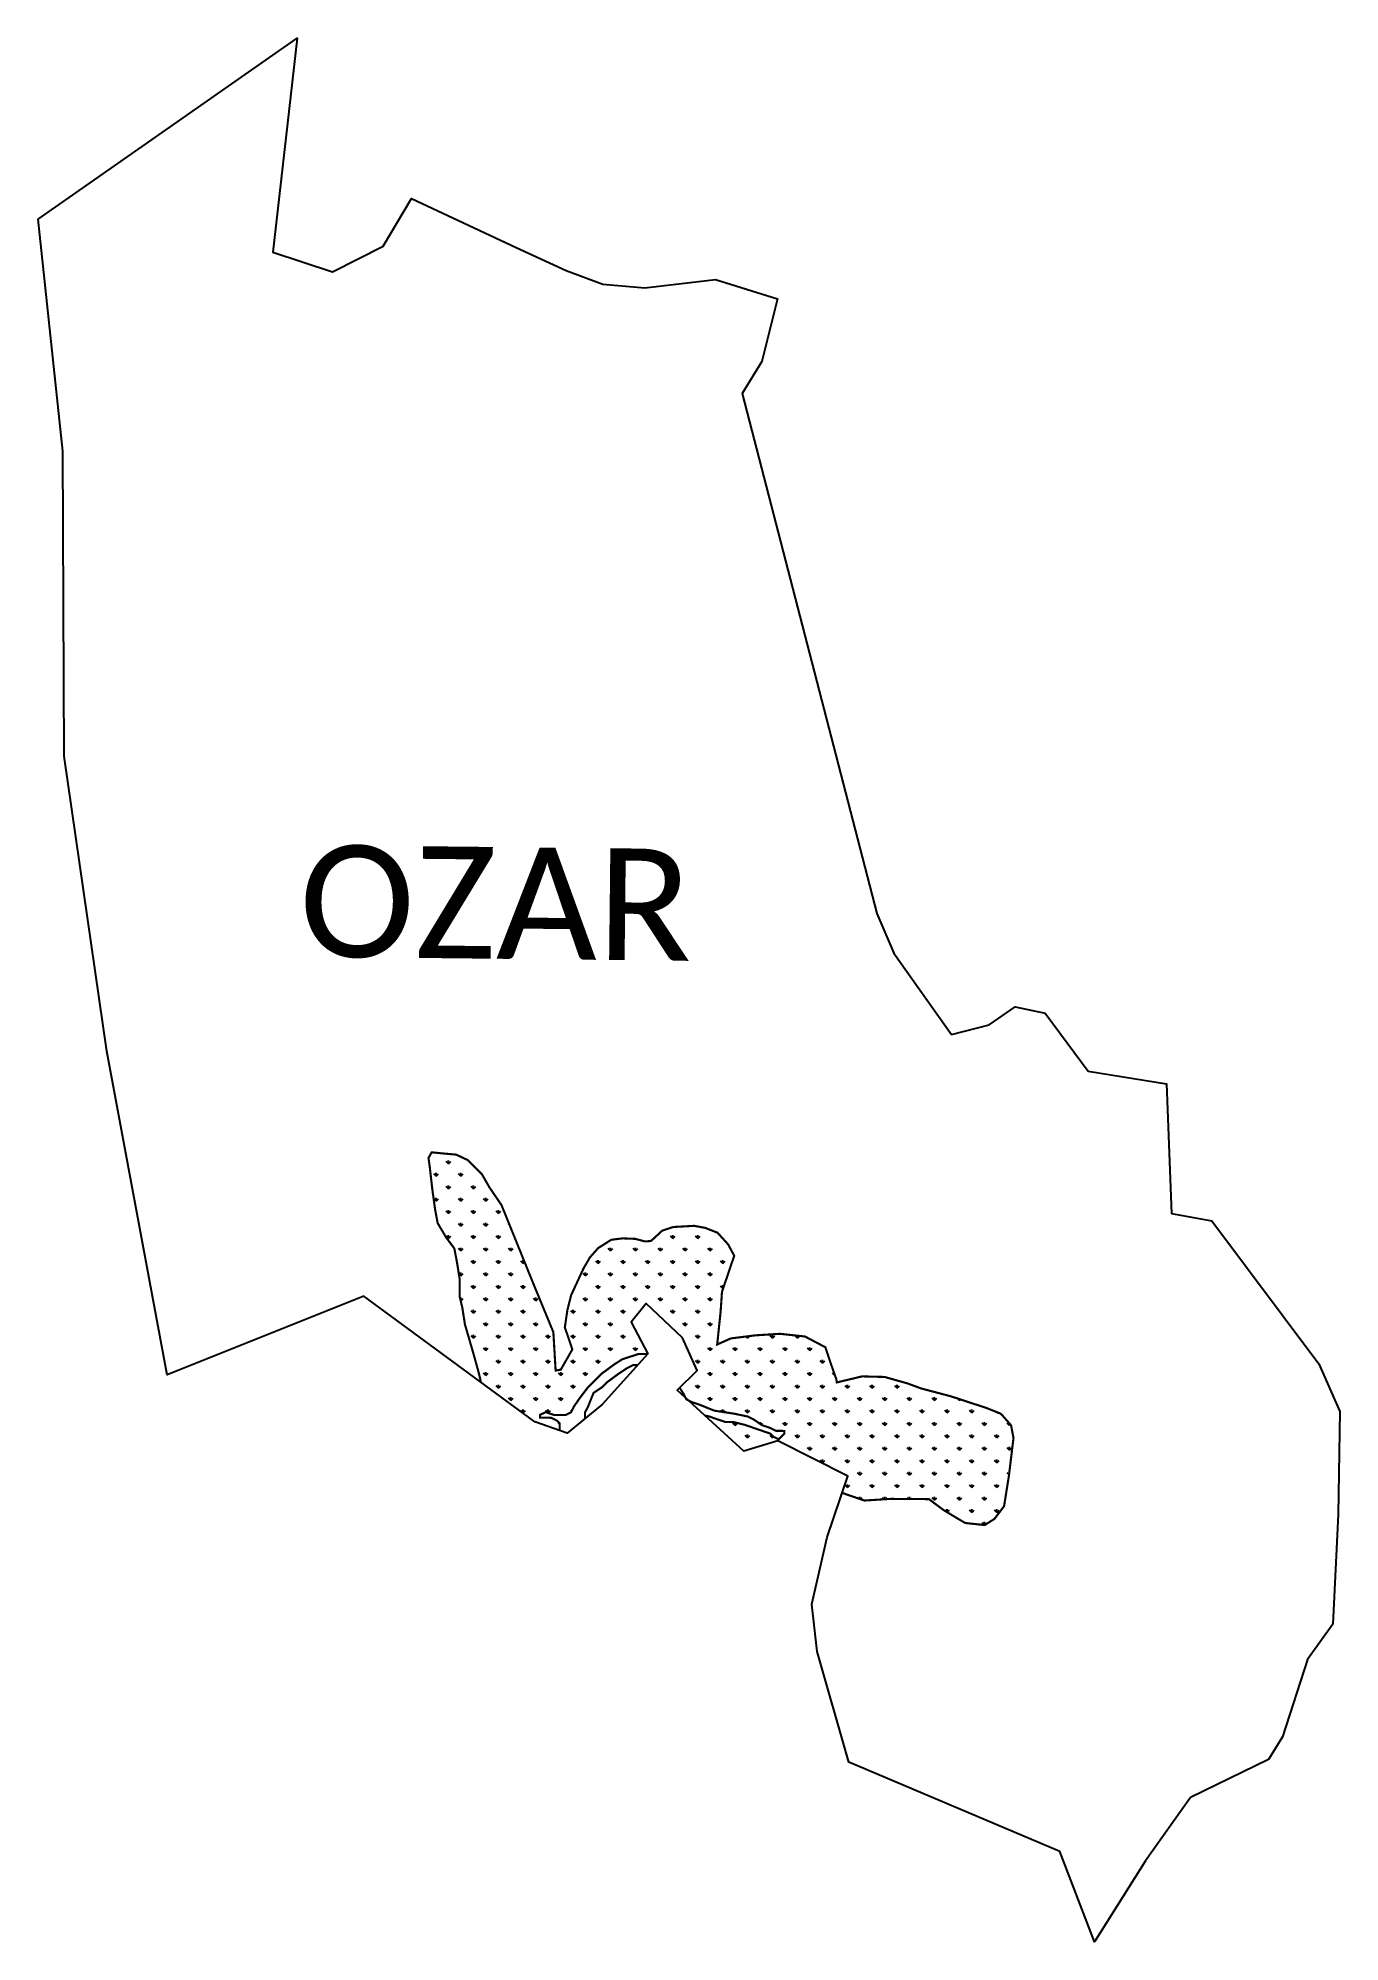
# Model space of a CAD drawing. Header units: metres. Extents: x 335522 to 337398, y 1779555 to 1782300.
import ezdxf

# ---------------------------------------------------------------- set-up
doc = ezdxf.new("R2010")
doc.units = ezdxf.units.M
doc.layers.add('MANGROOVES', color=112, linetype='Continuous')
doc.layers.add('VILLAGE NAME', color=250, linetype='Continuous')

msp = doc.modelspace()

# ---------------------------------------------------------------- hatches: boundary and pattern name
at = {"layer": 'MANGROOVES'}
h = msp.add_hatch(dxfattribs=at)
h.set_pattern_fill('GRASS', color=256)
h.paths.add_polyline_path([(336235, 1780504.9), (336189.4, 1780617.5), (336171.8, 1780643.4), (336161.3, 1780661.8), (336140.6, 1780682.5), (336124, 1780690.3), (336106.8, 1780691.8), (336088.7, 1780693.6), (336084.2, 1780685.4), (336086, 1780672.6), (336089.7, 1780640.2), (336093.6, 1780611.8), (336097.4, 1780591.5), (336109.4, 1780571.2), (336121.4, 1780554.9), (336125.3, 1780534.6), (336129.2, 1780510.3), (336129, 1780486), (336132.9, 1780469.8), (336136.7, 1780445.4), (336148.5, 1780404.9), (336156.4, 1780376.5), (336159.7, 1780362.5), (336237.6, 1780305.2), (336273.1, 1780292.5), (336273.2, 1780302.6), (336269.2, 1780306.7), (336261.1, 1780310.8), (336244.9, 1780311), (336244.9, 1780315), (336253.1, 1780319), (336265.2, 1780314.8), (336281.4, 1780314.7), (336289.5, 1780318.7), (336293.6, 1780326.8), (336301.8, 1780338.8), (336314.1, 1780354.9), (336326.3, 1780367), (336334.5, 1780375), (336350.8, 1780387), (336363, 1780395), (336375.2, 1780399), (336387.3, 1780402.9), (336399.5, 1780402.6), (336400.1, 1780403.2), (336376.1, 1780448.9), (336397.9, 1780475.5), (336450.4, 1780426.1), (336471.3, 1780379.1), (336446.2, 1780354.1), (336451.6, 1780345.7), (336454.7, 1780339.5), (336458.2, 1780336.3), (336463.7, 1780333.5), (336475.8, 1780329.3), (336496, 1780321.1), (336524.3, 1780316.8), (336544.5, 1780312.6), (336552.5, 1780308.5), (336564.6, 1780300.3), (336576.7, 1780296.1), (336584.8, 1780292), (336596.9, 1780291.9), (336596.9, 1780287.8), (336588.7, 1780279.8), (336580.7, 1780283.9), (336576.6, 1780288), (336564.5, 1780292.2), (336540.3, 1780300.5), (336524.2, 1780304.6), (336512, 1780304.7), (336487.8, 1780313), (336482.5, 1780314), (336538.6, 1780262.6), (336587.8, 1780277.4), (336688.4, 1780226.5), (336680.3, 1780202.5), (336712.2, 1780191.5), (336750.6, 1780193.9), (336805.4, 1780193.5), (336827.1, 1780177.3), (336857.6, 1780159.1), (336885.8, 1780156.1), (336899.7, 1780165), (336913.6, 1780183.2), (336920.6, 1780227.1), (336927.2, 1780281.6), (336923.7, 1780300), (336909, 1780316.7), (336887.8, 1780325.1), (336837.2, 1780341.7), (336794.2, 1780353.1), (336774.3, 1780360.4), (336741.5, 1780369.7), (336708.9, 1780370.5), (336672.6, 1780361.8), (336671.8, 1780366.7), (336665.1, 1780385.7), (336656, 1780412.6), (336626.7, 1780428), (336590.7, 1780431.9), (336555.6, 1780429.7), (336520, 1780425.3), (336500.2, 1780416.5), (336505.2, 1780464.2), (336507.1, 1780492.4), (336524.8, 1780544.5), (336515.9, 1780560.9), (336500.7, 1780577.7), (336482.7, 1780584.7), (336467.1, 1780587.6), (336437, 1780585.9), (336421.2, 1780580.8), (336404.8, 1780565.7), (336396, 1780565.1), (336382.3, 1780568.8), (336364, 1780569.5), (336347.6, 1780567.5), (336328.8, 1780555.6), (336316.7, 1780542), (336307.2, 1780525.4), (336289.6, 1780487.3), (336284.3, 1780466.1), (336280.7, 1780441.2), (336291.5, 1780409.4), (336274.8, 1780380.2), (336267.4, 1780378.9), (336264.1, 1780434.3)])

# ---------------------------------------------------------------- linework, layer by layer
at = {"color": 3}
msp.add_lwpolyline([(335521.6, 1782039.1), (335894.9, 1782300.3), (335859.8, 1781991.4), (335945.8, 1781963.3), (336018.8, 1782000), (336059.9, 1782068.8), (336210.7, 1781998.4), (336282.7, 1781964.9), (336335.5, 1781945.6), (336396.1, 1781939.9), (336497.9, 1781952.1), (336587.3, 1781924.3), (336564.5, 1781834.1), (336536.1, 1781788), (336730.1, 1781038.2), (336754.7, 1780980.6), (336837.7, 1780863.5), (336892.1, 1780877.3), (336929.6, 1780903.3), (336972.8, 1780894.4), (337034.7, 1780810.8), (337147.9, 1780792.3), (337155, 1780605.3), (337213, 1780594.7), (337367, 1780388.8), (337397.6, 1780319.7), (337395.1, 1780171.3), (337387.5, 1780013.2), (337351, 1779962.1), (337314.8, 1779850.7), (337294.8, 1779818.1), (337182.4, 1779763.4), (337117.4, 1779671.8), (337044, 1779555), (336994.1, 1779685.4), (336689.8, 1779814.1), (336644.4, 1779974), (336636.5, 1780042), (336658.9, 1780138.9), (336688.4, 1780226.5), (336587.8, 1780277.4), (336538.6, 1780262.6), (336442.6, 1780350.6), (336471.3, 1780379.1), (336450.4, 1780426.1), (336397.9, 1780475.5), (336376.1, 1780448.9), (336400.1, 1780403.2), (336334.5, 1780329.9), (336283.8, 1780288.7), (336237.6, 1780305.2), (335991.2, 1780486.2), (335707.5, 1780372.9), (335620.8, 1780839.3), (335559, 1781264.8), (335557, 1781704.4), (335521.6, 1782039.1)], dxfattribs=at)
at = {"layer": 'MANGROOVES', "const_width": 3.04, "flags": 128}
for points in [[(336680.3, 1780202.5), (336712.2, 1780191.5), (336750.6, 1780193.9), (336805.4, 1780193.5), (336827.1, 1780177.3), (336857.6, 1780159.1), (336885.8, 1780156.1), (336899.7, 1780165), (336913.6, 1780183.2), (336920.6, 1780227.1), (336927.2, 1780281.6), (336923.7, 1780300), (336909, 1780316.7), (336887.8, 1780325.1), (336837.2, 1780341.7), (336794.2, 1780353.1), (336774.3, 1780360.4), (336741.5, 1780369.7), (336708.9, 1780370.5), (336672.6, 1780361.8), (336671.8, 1780366.7), (336665.1, 1780385.7), (336656, 1780412.6), (336626.7, 1780428), (336590.7, 1780431.9), (336555.6, 1780429.7), (336520, 1780425.3), (336500.2, 1780416.5), (336505.2, 1780464.2), (336507.1, 1780492.4), (336524.8, 1780544.5), (336515.9, 1780560.9), (336500.7, 1780577.7), (336482.7, 1780584.7), (336467.1, 1780587.6), (336437, 1780585.9), (336421.2, 1780580.8), (336404.8, 1780565.7), (336396, 1780565.1), (336382.3, 1780568.8), (336364, 1780569.5), (336347.6, 1780567.5), (336328.8, 1780555.6), (336316.7, 1780542), (336307.2, 1780525.4), (336289.6, 1780487.3), (336284.3, 1780466.1), (336280.7, 1780441.2), (336291.5, 1780409.4), (336274.8, 1780380.2), (336267.4, 1780378.9), (336264.1, 1780434.3), (336235, 1780504.9), (336189.4, 1780617.5), (336171.8, 1780643.4), (336161.3, 1780661.8), (336140.6, 1780682.5), (336124, 1780690.3), (336106.8, 1780691.8), (336088.7, 1780693.6), (336084.2, 1780685.4), (336086, 1780672.6), (336089.7, 1780640.2), (336093.6, 1780611.8), (336097.4, 1780591.5), (336109.4, 1780571.2), (336121.4, 1780554.9), (336125.3, 1780534.6), (336129.2, 1780510.3), (336129, 1780486), (336132.9, 1780469.8), (336136.7, 1780445.4), (336148.5, 1780404.9), (336156.4, 1780376.5), (336159.7, 1780362.5)], [(336273.1, 1780292.5), (336273.2, 1780302.6), (336269.2, 1780306.7), (336261.1, 1780310.8), (336244.9, 1780311), (336244.9, 1780315), (336253.1, 1780319), (336265.2, 1780314.8), (336281.4, 1780314.7), (336289.5, 1780318.7), (336293.6, 1780326.8), (336301.8, 1780338.8), (336314.1, 1780354.9), (336326.3, 1780367), (336334.5, 1780375), (336350.8, 1780387), (336363, 1780395), (336375.2, 1780399), (336387.3, 1780402.9), (336399.5, 1780402.6)], [(336385.4, 1780386.7), (336379.1, 1780386.8), (336371, 1780382.8), (336358.8, 1780374.8), (336342.5, 1780362.8), (336334.3, 1780354.8), (336322.1, 1780346.8), (336313.9, 1780326.6), (336309.7, 1780318.5), (336309.8, 1780309.8)], [(336446.1, 1780354.1), (336451.6, 1780345.7), (336455.6, 1780337.6), (336463.7, 1780333.5), (336475.8, 1780329.3), (336496, 1780321.1), (336524.3, 1780316.8), (336544.5, 1780312.6), (336552.5, 1780308.5), (336564.6, 1780300.3), (336576.7, 1780296.1), (336584.8, 1780292), (336596.9, 1780291.9), (336596.9, 1780287.8), (336588.7, 1780279.8), (336580.7, 1780283.9), (336576.6, 1780288), (336564.5, 1780292.2), (336540.3, 1780300.5), (336524.2, 1780304.6), (336512, 1780304.7), (336487.8, 1780313), (336482.5, 1780314)]]:
    msp.add_lwpolyline(points, dxfattribs=at)

# ---------------------------------------------------------------- texts
at = {"layer": 'VILLAGE NAME', "insert": (335899.1, 1781136.9), "char_height": 161.109, "attachment_point": 1, "rotation": 359.3742}
msp.add_mtext_dynamic_manual_height_columns('{\\fCalibri|b0|i0|c0|p34;OZAR}', width=1589.786, gutter_width=805.5, heights=[0], dxfattribs=at)

doc.saveas('drawing.dxf')
